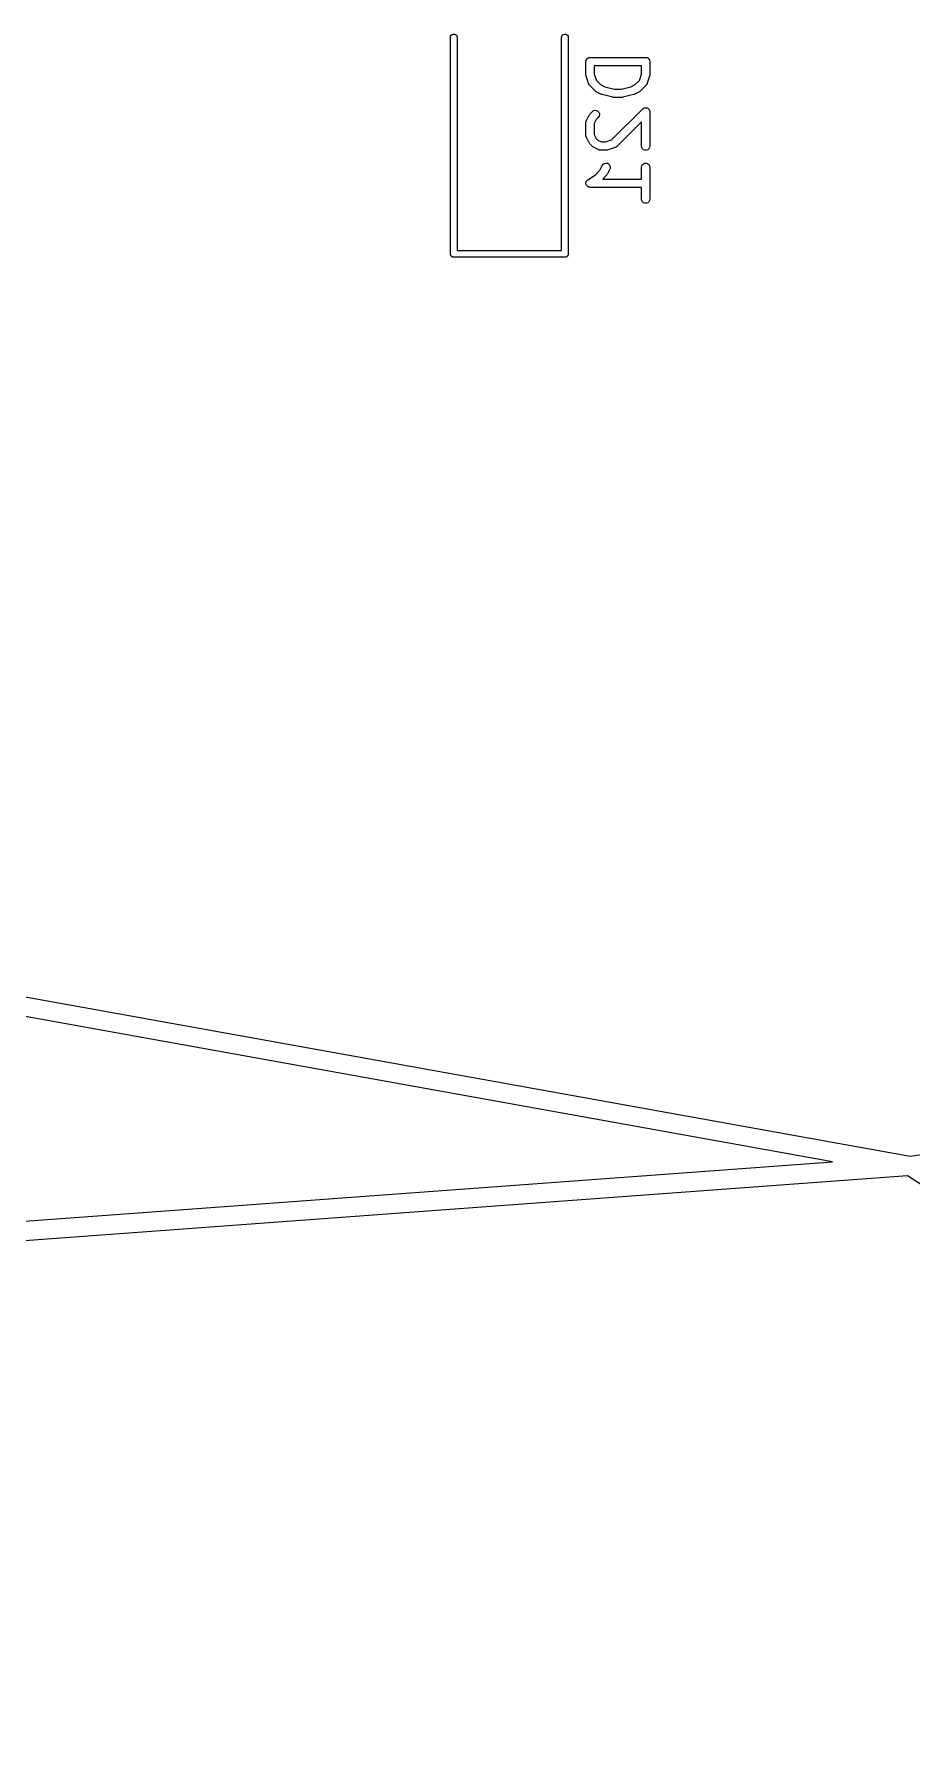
# Model space of a CAD drawing. Extents: x 48 to 353, y -143 to -50.
# Drawn here: x 160.52 to 176.31, y -105.13 to -74.49 of the extents above; entities that cross this region are included whole.
import ezdxf

# ---------------------------------------------------------------- set-up
doc = ezdxf.new("R2010")
doc.units = 0
doc.header["$MEASUREMENT"] = 0
doc.layers.add('BLACK', color=7, linetype='CONTINUOUS')

msp = doc.modelspace()

# ---------------------------------------------------------------- linework, layer by layer
at = {"layer": 'Black'}
for p, q in [((168.009, -74.55), (168.012, -74.5295)), ((168.009, -78.45), (168.009, -74.55)), ((168.012, -74.5295), (168.023, -74.5114)), ((168.023, -74.5114), (168.039, -74.498)), ((168.039, -74.498), (168.058, -74.4909)), ((168.058, -74.4909), (168.079, -74.4909)), ((168.079, -74.4909), (168.099, -74.498)), ((168.099, -74.498), (168.115, -74.5114)), ((168.115, -74.5114), (168.125, -74.5295)), ((168.125, -74.5295), (168.129, -74.55)), ((168.129, -74.55), (168.129, -78.39)), ((170.009, -74.55), (170.012, -74.5295)), ((170.009, -78.39), (170.009, -74.55)), ((170.012, -74.5295), (170.023, -74.5114)), ((170.023, -74.5114), (170.039, -74.498)), ((170.039, -74.498), (170.058, -74.4909)), ((170.058, -74.4909), (170.079, -74.4909)), ((170.079, -74.4909), (170.099, -74.498)), ((170.099, -74.498), (170.115, -74.5114)), ((170.115, -74.5114), (170.125, -74.5295)), ((170.125, -74.5295), (170.129, -74.55)), ((170.129, -74.55), (170.129, -78.45)), ((170.446, -74.9857), (170.447, -74.9793)), ((170.446, -75.2238), (170.446, -74.9857)), ((170.447, -74.9727), (170.45, -74.9665)), ((170.447, -74.9793), (170.447, -74.9727)), ((170.45, -74.9665), (170.451, -74.9601)), ((170.451, -74.9601), (170.454, -74.9544)), ((170.454, -74.9544), (170.456, -74.9482)), ((170.456, -74.9482), (170.46, -74.9432)), ((170.46, -74.9432), (170.464, -74.9375)), ((170.464, -74.9375), (170.469, -74.9333)), ((170.469, -74.9333), (170.473, -74.9283)), ((170.473, -74.9283), (170.479, -74.925)), ((170.479, -74.925), (170.484, -74.9208)), ((170.484, -74.9208), (170.49, -74.9185)), ((170.49, -74.9185), (170.495, -74.9152)), ((170.495, -74.9152), (170.502, -74.9141)), ((170.502, -74.9141), (170.508, -74.9119)), ((170.508, -74.9119), (170.515, -74.9119)), ((170.515, -74.9119), (170.521, -74.9107)), ((170.521, -74.9107), (171.521, -74.9107)), ((170.596, -75.0607), (170.596, -75.2116)), ((171.446, -75.0607), (170.596, -75.0607)), ((171.446, -75.2116), (171.446, -75.0607)), ((171.521, -74.9107), (171.528, -74.9119)), ((171.528, -74.9119), (171.534, -74.9119)), ((171.534, -74.9119), (171.54, -74.9141)), ((171.54, -74.9141), (171.547, -74.9152)), ((171.547, -74.9152), (171.552, -74.9185)), ((171.552, -74.9185), (171.559, -74.9208)), ((171.559, -74.9208), (171.564, -74.925)), ((171.564, -74.925), (171.569, -74.9283)), ((171.569, -74.9283), (171.574, -74.9333)), ((171.574, -74.9333), (171.579, -74.9375)), ((171.579, -74.9375), (171.582, -74.9432)), ((171.582, -74.9432), (171.586, -74.9482)), ((171.586, -74.9482), (171.588, -74.9544)), ((171.588, -74.9544), (171.592, -74.9601)), ((171.592, -74.9601), (171.593, -74.9665)), ((171.593, -74.9665), (171.595, -74.9727)), ((171.595, -74.9727), (171.595, -74.9793)), ((171.595, -74.9793), (171.596, -74.9857)), ((171.596, -74.9857), (171.596, -75.2238)), ((170.448, -75.2356), (170.446, -75.2238)), ((170.45, -75.2475), (170.448, -75.2356)), ((170.498, -75.3904), (170.45, -75.2475)), ((170.596, -75.2116), (170.634, -75.3262)), ((170.634, -75.3262), (170.708, -75.4003)), ((171.334, -75.4003), (171.408, -75.3262)), ((171.408, -75.3262), (171.446, -75.2116)), ((171.592, -75.2475), (171.545, -75.3904)), ((171.594, -75.2356), (171.592, -75.2475)), ((171.596, -75.2238), (171.594, -75.2356)), ((170.5, -75.3942), (170.498, -75.3904)), ((170.501, -75.3984), (170.5, -75.3942)), ((170.506, -75.4056), (170.501, -75.3984)), ((170.51, -75.4133), (170.506, -75.4056)), ((170.513, -75.4162), (170.51, -75.4133)), ((170.516, -75.4197), (170.513, -75.4162)), ((170.611, -75.5149), (170.516, -75.4197)), ((170.621, -75.5218), (170.611, -75.5149)), ((170.63, -75.529), (170.621, -75.5218)), ((170.726, -75.5766), (170.63, -75.529)), ((170.708, -75.4003), (170.785, -75.4388)), ((170.734, -75.5789), (170.726, -75.5766)), ((170.741, -75.5823), (170.734, -75.5789)), ((170.932, -75.6299), (170.741, -75.5823)), ((170.785, -75.4388), (170.959, -75.4821)), ((170.941, -75.6305), (170.932, -75.6299)), ((170.95, -75.6321), (170.941, -75.6305)), ((171.093, -75.6321), (170.95, -75.6321)), ((170.959, -75.4821), (171.083, -75.4821)), ((171.083, -75.4821), (171.257, -75.4388)), ((171.102, -75.6305), (171.093, -75.6321)), ((171.111, -75.6299), (171.102, -75.6305)), ((171.301, -75.5823), (171.111, -75.6299)), ((171.257, -75.4388), (171.334, -75.4003)), ((171.309, -75.5789), (171.301, -75.5823)), ((171.317, -75.5766), (171.309, -75.5789)), ((171.412, -75.529), (171.317, -75.5766)), ((171.421, -75.5218), (171.412, -75.529)), ((171.431, -75.5149), (171.421, -75.5218)), ((171.527, -75.4197), (171.431, -75.5149)), ((171.529, -75.4162), (171.527, -75.4197)), ((171.532, -75.4133), (171.529, -75.4162)), ((171.536, -75.4056), (171.532, -75.4133)), ((171.541, -75.3984), (171.536, -75.4056)), ((171.543, -75.3942), (171.541, -75.3984)), ((171.545, -75.3904), (171.543, -75.3942)), ((170.454, -76.0474), (170.502, -75.9522)), ((170.502, -75.9522), (170.509, -75.9425)), ((170.509, -75.9425), (170.516, -75.9327)), ((170.516, -75.9327), (170.563, -75.8851)), ((170.563, -75.8851), (170.585, -75.8701)), ((170.585, -75.8701), (170.61, -75.8634)), ((170.61, -75.8634), (170.636, -75.8657)), ((170.636, -75.8657), (170.659, -75.8767)), ((170.659, -75.8767), (170.678, -75.8951)), ((170.684, -75.9698), (170.669, -75.9911)), ((170.678, -75.8951), (170.689, -75.9187)), ((170.691, -75.9446), (170.684, -75.9698)), ((170.689, -75.9187), (170.691, -75.9446)), ((170.909, -76.3964), (171.468, -75.8374)), ((171.468, -75.8374), (171.476, -75.8318)), ((171.476, -75.8318), (171.484, -75.8255)), ((171.484, -75.8255), (171.487, -75.8244)), ((171.487, -75.8244), (171.489, -75.8225)), ((171.489, -75.8225), (171.499, -75.82)), ((171.499, -75.82), (171.508, -75.8166)), ((171.508, -75.8166), (171.511, -75.8166)), ((171.511, -75.8166), (171.515, -75.8158)), ((171.515, -75.8158), (171.524, -75.8166)), ((171.524, -75.8166), (171.534, -75.8166)), ((171.534, -75.8166), (171.537, -75.8177)), ((171.537, -75.8177), (171.541, -75.818)), ((171.541, -75.818), (171.549, -75.8222)), ((171.549, -75.8222), (171.559, -75.8255)), ((171.559, -75.8255), (171.561, -75.8276)), ((171.561, -75.8276), (171.564, -75.829)), ((171.564, -75.829), (171.571, -75.836)), ((171.571, -75.836), (171.579, -75.8423)), ((171.579, -75.8423), (171.58, -75.8451)), ((171.58, -75.8451), (171.583, -75.8475)), ((171.583, -75.8475), (171.587, -75.8563)), ((171.587, -75.8563), (171.592, -75.8648)), ((171.592, -75.8648), (171.592, -75.8681)), ((171.592, -75.8681), (171.594, -75.8711)), ((171.594, -75.8711), (171.594, -75.8808)), ((171.594, -75.8808), (171.596, -75.8905)), ((171.596, -75.8905), (171.596, -76.5095)), ((72.6957, -76.0315), (176.279, -94.6917)), ((170.446, -76.081), (170.447, -76.0767)), ((170.446, -76.319), (170.446, -76.081)), ((170.447, -76.0724), (170.449, -76.064)), ((170.447, -76.0767), (170.447, -76.0724)), ((170.449, -76.064), (170.451, -76.0553)), ((170.451, -76.0553), (170.453, -76.0516)), ((170.453, -76.0516), (170.454, -76.0474)), ((170.63, -76.0301), (170.596, -76.0987)), ((170.596, -76.0987), (170.596, -76.3013)), ((170.669, -75.9911), (170.63, -76.0301)), ((171.446, -76.0715), (171.003, -76.5149)), ((171.446, -76.5095), (171.446, -76.0715)), ((174.883, -94.7959), (72.7112, -76.3899)), ((170.447, -76.3233), (170.446, -76.319)), ((170.447, -76.3276), (170.447, -76.3233)), ((170.449, -76.336), (170.447, -76.3276)), ((170.451, -76.3447), (170.449, -76.336)), ((170.453, -76.3484), (170.451, -76.3447)), ((170.454, -76.3526), (170.453, -76.3484)), ((170.502, -76.4478), (170.454, -76.3526)), ((170.509, -76.4575), (170.502, -76.4478)), ((170.516, -76.4673), (170.509, -76.4575)), ((170.563, -76.5149), (170.516, -76.4673)), ((170.573, -76.5218), (170.563, -76.5149)), ((170.583, -76.529), (170.573, -76.5218)), ((170.678, -76.5766), (170.583, -76.529)), ((170.596, -76.3013), (170.63, -76.3699)), ((170.63, -76.3699), (170.661, -76.4003)), ((170.661, -76.4003), (170.729, -76.4345)), ((170.682, -76.5778), (170.678, -76.5766)), ((170.686, -76.58), (170.682, -76.5778)), ((170.695, -76.5815), (170.686, -76.58)), ((170.703, -76.584), (170.695, -76.5815)), ((170.707, -76.5838), (170.703, -76.584)), ((170.712, -76.5845), (170.707, -76.5838)), ((170.807, -76.5845), (170.712, -76.5845)), ((170.729, -76.4345), (170.795, -76.4345)), ((170.795, -76.4345), (170.909, -76.3964)), ((170.819, -76.5824), (170.807, -76.5845)), ((170.831, -76.5807), (170.819, -76.5824)), ((170.973, -76.5331), (170.831, -76.5807)), ((170.977, -76.531), (170.973, -76.5331)), ((170.981, -76.5299), (170.977, -76.531)), ((170.989, -76.5248), (170.981, -76.5299)), ((170.996, -76.5207), (170.989, -76.5248)), ((170.999, -76.5174), (170.996, -76.5207)), ((171.003, -76.5149), (170.999, -76.5174)), ((171.451, -76.5352), (171.446, -76.5095)), ((171.464, -76.5577), (171.451, -76.5352)), ((171.484, -76.5745), (171.464, -76.5577)), ((171.508, -76.5834), (171.484, -76.5745)), ((171.534, -76.5834), (171.508, -76.5834)), ((171.559, -76.5745), (171.534, -76.5834)), ((171.579, -76.5577), (171.559, -76.5745)), ((171.592, -76.5352), (171.579, -76.5577)), ((171.596, -76.5095), (171.592, -76.5352)), ((170.698, -76.9413), (170.74, -76.8569)), ((170.74, -76.8569), (170.755, -76.836)), ((170.755, -76.836), (170.777, -76.8217)), ((170.777, -76.8217), (170.802, -76.8156)), ((170.802, -76.8156), (170.828, -76.8186)), ((170.828, -76.8186), (170.852, -76.8302)), ((170.852, -76.8302), (170.869, -76.8492)), ((170.869, -76.8492), (170.88, -76.8731)), ((170.881, -76.8991), (170.874, -76.924)), ((170.88, -76.8731), (170.881, -76.8991)), ((171.446, -76.8905), (171.451, -76.8648)), ((171.446, -77.1012), (171.446, -76.8905)), ((171.451, -76.8648), (171.464, -76.8423)), ((171.464, -76.8423), (171.484, -76.8255)), ((171.484, -76.8255), (171.508, -76.8166)), ((171.508, -76.8166), (171.534, -76.8166)), ((171.534, -76.8166), (171.559, -76.8255)), ((171.559, -76.8255), (171.579, -76.8423)), ((171.579, -76.8423), (171.592, -76.8648)), ((171.592, -76.8648), (171.596, -76.8905)), ((171.596, -76.8905), (171.596, -77.4619)), ((176.279, -94.6917), (301.359, -76.6166)), ((170.446, -77.181), (170.447, -77.1721)), ((170.447, -77.1851), (170.446, -77.181)), ((170.447, -77.1632), (170.449, -77.1593)), ((170.447, -77.1721), (170.447, -77.1632)), ((170.447, -77.1892), (170.447, -77.1851)), ((170.45, -77.1976), (170.447, -77.1892)), ((170.449, -77.1551), (170.453, -77.1471)), ((170.449, -77.1593), (170.449, -77.1551)), ((170.452, -77.2063), (170.45, -77.1976)), ((170.455, -77.2098), (170.452, -77.2063)), ((170.453, -77.1471), (170.456, -77.1387)), ((170.456, -77.2137), (170.455, -77.2098)), ((170.456, -77.1387), (170.459, -77.1355)), ((170.459, -77.1355), (170.461, -77.1318)), ((170.461, -77.1318), (170.467, -77.1256)), ((170.467, -77.1256), (170.473, -77.1187)), ((170.473, -77.1187), (170.477, -77.1167)), ((170.477, -77.1167), (170.48, -77.1138)), ((170.48, -77.1138), (170.616, -77.0227)), ((170.616, -77.0227), (170.698, -76.9413)), ((170.812, -77.0387), (170.75, -77.1012)), ((170.75, -77.1012), (171.446, -77.1012)), ((170.819, -77.0289), (170.812, -77.0387)), ((170.826, -77.0193), (170.819, -77.0289)), ((170.874, -76.924), (170.826, -77.0193)), ((170.462, -77.2205), (170.456, -77.2137)), ((170.467, -77.228), (170.462, -77.2205)), ((170.47, -77.2305), (170.467, -77.228)), ((170.473, -77.2336), (170.47, -77.2305)), ((170.481, -77.2381), (170.473, -77.2336)), ((170.488, -77.2434), (170.481, -77.2381)), ((170.492, -77.2446), (170.488, -77.2434)), ((170.495, -77.2467), (170.492, -77.2446)), ((170.504, -77.2482), (170.495, -77.2467)), ((170.513, -77.2507), (170.504, -77.2482)), ((170.517, -77.2505), (170.513, -77.2507)), ((170.521, -77.2512), (170.517, -77.2505)), ((171.446, -77.2512), (170.521, -77.2512)), ((171.446, -77.4619), (171.446, -77.2512)), ((171.451, -77.4876), (171.446, -77.4619)), ((171.464, -77.5101), (171.451, -77.4876)), ((171.484, -77.5269), (171.464, -77.5101)), ((171.579, -77.5101), (171.559, -77.5269)), ((171.592, -77.4876), (171.579, -77.5101)), ((171.596, -77.4619), (171.592, -77.4876)), ((171.508, -77.5358), (171.484, -77.5269)), ((171.534, -77.5358), (171.508, -77.5358)), ((171.559, -77.5269), (171.534, -77.5358)), ((168.129, -78.39), (170.009, -78.39)), ((168.01, -78.4552), (168.009, -78.45)), ((168.01, -78.4604), (168.01, -78.4552)), ((168.011, -78.4653), (168.01, -78.4604)), ((168.012, -78.4705), (168.011, -78.4653)), ((168.015, -78.4751), (168.012, -78.4705)), ((168.017, -78.48), (168.015, -78.4751)), ((168.02, -78.484), (168.017, -78.48)), ((168.023, -78.4886), (168.02, -78.484)), ((168.027, -78.4919), (168.023, -78.4886)), ((168.03, -78.496), (168.027, -78.4919)), ((168.035, -78.4986), (168.03, -78.496)), ((168.039, -78.502), (168.035, -78.4986)), ((168.044, -78.5038), (168.039, -78.502)), ((168.048, -78.5064), (168.044, -78.5038)), ((168.053, -78.5073), (168.048, -78.5064)), ((168.058, -78.5091), (168.053, -78.5073)), ((168.064, -78.5091), (168.058, -78.5091)), ((168.069, -78.51), (168.064, -78.5091)), ((170.069, -78.51), (168.069, -78.51)), ((170.074, -78.5091), (170.069, -78.51)), ((170.079, -78.5091), (170.074, -78.5091)), ((170.084, -78.5073), (170.079, -78.5091)), ((170.089, -78.5064), (170.084, -78.5073)), ((170.094, -78.5038), (170.089, -78.5064)), ((170.099, -78.502), (170.094, -78.5038)), ((170.103, -78.4986), (170.099, -78.502)), ((170.107, -78.496), (170.103, -78.4986)), ((170.111, -78.4919), (170.107, -78.496)), ((170.115, -78.4886), (170.111, -78.4919)), ((170.117, -78.484), (170.115, -78.4886)), ((170.121, -78.48), (170.117, -78.484)), ((170.123, -78.4751), (170.121, -78.48)), ((170.125, -78.4705), (170.123, -78.4751)), ((170.126, -78.4653), (170.125, -78.4705)), ((170.128, -78.4604), (170.126, -78.4653)), ((170.129, -78.45), (170.128, -78.4552)), ((170.128, -78.4552), (170.128, -78.4604)), ((159.81, -95.9035), (174.883, -94.7959)), ((176.23, -95.0478), (159.81, -96.2545)), ((203.348, -112.642), (176.23, -95.0478))]:
    msp.add_line(p, q, dxfattribs=at)

doc.saveas('drawing.dxf')
